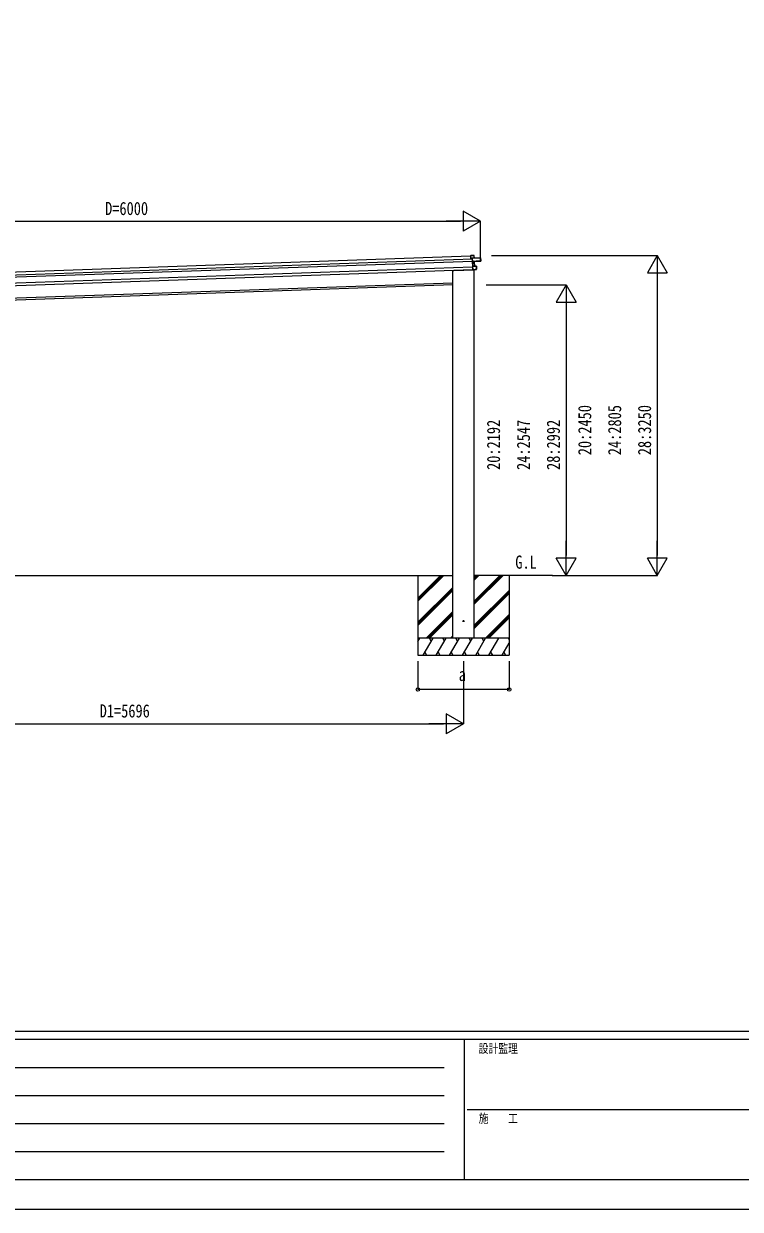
# Model space of a CAD drawing. Units: millimetres, scale not verified. Extents: x -14718 to 14718, y -10395 to 10395.
# Drawn here: x -8430 to -2143, y -10395 to 0 of the extents above; entities that cross this region are included whole.
import ezdxf
from ezdxf.enums import TextEntityAlignment as Align

# ---------------------------------------------------------------- set-up
doc = ezdxf.new("R2010")
doc.units = ezdxf.units.MM
doc.header["$LTSCALE"] = 50
for name, color, linetype in [('0-2_USER1', 3, 'Continuous'), ('0-4_YKK_13', 4, 'Continuous'), ('0-5_YKK_A1', 4, 'Continuous'), ('0-6_YKK_D', 6, 'Continuous'), ('0-7_YKK_ZWAK', 7, 'Continuous')]:
    doc.layers.add(name, color=color, linetype=linetype)
doc.styles.add('ＭＳ ゴシック', font='')
doc.styles.get('ＭＳ ゴシック').set_extended_font_data('MS Gothic')

msp = doc.modelspace()

# ---------------------------------------------------------------- linework, layer by layer
at = {"layer": '0-4_YKK_13'}
for p, q in [((-4509.74, -2033.3), (-4508.94, -2032.44)), ((-4509.74, -2033.3), (-4508.85, -2058.78)), ((-4508.85, -2058.78), (-4507.9, -2058.75)), ((-4507.9, -2058.75), (-4508.81, -2032.76)), ((-4480.29, -2031.27), (-4508.77, -2032.26)), ((-4494.36, -2058.27), (-4507.9, -2058.75)), ((-4493.98, -2055.55), (-4494.43, -2056.04)), ((-4494.43, -2056.04), (-4494.41, -2056.77)), ((-4494.41, -2056.77), (-4493.61, -2055.92)), ((-4494.41, -2056.77), (-4493.45, -2084.15)), ((-4492.48, -2085.02), (-4493.48, -2056.24)), ((-4421.49, -2053.23), (-4493.24, -2055.73)), ((-4480.24, -2031.77), (-4479.77, -2031.75)), ((-4478.97, -2054.73), (-4479.77, -2031.75)), ((-4479.44, -2054.75), (-4478.97, -2054.73)), ((-4420.67, -2075.71), (-4428.2, -2075.98)), ((-4428.09, -2078.99), (-4428.2, -2075.98)), ((-4420.97, -2053.71), (-4421.44, -2053.73)), ((-4420.2, -2075.7), (-4420.97, -2053.71)), ((-4420.67, -2075.71), (-4420.2, -2075.7)), ((-4420.57, -2078.64), (-4420.5, -2080.74)), ((-4420.12, -2078.12), (-4420.2, -2075.7)), ((-4420.04, -2080.22), (-4420.12, -2078.12)), ((-4665.52, -2161.02), (-4665.07, -2162.63)), ((-4475.03, -2159.87), (-4660.08, -2166.29)), ((-4492.48, -2085.02), (-4493.45, -2084.15)), ((-4493.45, -2084.15), (-4493.36, -2086.75)), ((-4492.39, -2087.62), (-4493.36, -2086.75)), ((-4493.36, -2086.75), (-4491.97, -2126.68)), ((-4492.39, -2087.6), (-4492.48, -2085.02)), ((-4477.84, -2086.24), (-4492.39, -2087.6)), ((-4492.39, -2087.62), (-4491.92, -2088.06)), ((-4491.07, -2125.21), (-4492.39, -2087.62)), ((-4491.19, -2125.85), (-4491.97, -2126.68)), ((-4491.97, -2126.68), (-4490.88, -2157.76)), ((-4491.92, -2088.06), (-4477.82, -2086.74)), ((-4476.46, -2125.59), (-4491.07, -2125.21)), ((-4490.92, -2125.57), (-4491.06, -2125.71)), ((-4458.92, -2126.55), (-4491.06, -2125.71)), ((-4489.92, -2158.17), (-4491.04, -2126.21)), ((-4490.05, -2158.54), (-4490.88, -2157.76)), ((-4465.43, -2155.81), (-4489.92, -2158.17)), ((-4477.82, -2086.74), (-4476.46, -2125.59)), ((-4475.99, -2125.63), (-4477.35, -2086.68)), ((-4477.02, -2086.18), (-4420.5, -2080.74)), ((-4476.39, -2157.37), (-4476.03, -2159.91)), ((-4475.39, -2157.27), (-4475.03, -2159.87)), ((-4458.01, -2152.56), (-4465.54, -2152.83)), ((-4465.43, -2155.81), (-4465.54, -2152.83)), ((-4465.42, -2156.31), (-4457.91, -2155.59)), ((-4458.9, -2127.05), (-4458.43, -2127.03)), ((-4457.54, -2152.55), (-4458.43, -2127.03)), ((-4458.01, -2152.56), (-4457.54, -2152.55)), ((-4457.45, -2155.07), (-4457.54, -2152.55))]:
    msp.add_line(p, q, dxfattribs=at)
for points in [[(-4508.77, -2032.26), (-4508.78, -2032.27), (-4508.82, -2032.31), (-4508.87, -2032.36), (-4508.94, -2032.44)], [(-4508.81, -2032.76), (-4480.24, -2031.77), (-4479.44, -2054.75), (-4493.28, -2055.23)], [(-4493.48, -2056.24), (-4421.44, -2053.73), (-4420.67, -2075.71)], [(-4428.09, -2078.99), (-4492.48, -2085.02), (-4492.48, -2085.02)], [(-4428.09, -2078.99), (-4428.08, -2079.36), (-4420.57, -2078.64)], [(-4491.06, -2125.71), (-4491.07, -2125.72), (-4491.09, -2125.75), (-4491.13, -2125.79), (-4491.19, -2125.85)], [(-4491.04, -2126.21), (-4458.9, -2127.05), (-4458.01, -2152.56)], [(-4490.05, -2158.54), (-4489.99, -2158.59), (-4489.94, -2158.64), (-4489.92, -2158.66), (-4489.91, -2158.67)], [(-4489.91, -2158.67), (-4465.42, -2156.31), (-4465.43, -2155.81)], [(-4477.41, -2086.69), (-4477.38, -2086.69), (-4477.36, -2086.69), (-4477.35, -2086.68)], [(-4477.02, -2086.18), (-4477.03, -2086.18), (-4477.03, -2086.18)], [(-4476.46, -2125.59), (-4476.37, -2125.6), (-4476.28, -2125.61), (-4476.2, -2125.62), (-4476.13, -2125.62), (-4476.07, -2125.63), (-4476.03, -2125.63), (-4476, -2125.63), (-4475.99, -2125.63)]]:
    msp.add_lwpolyline(points, dxfattribs=at)
msp.add_circle((-4571.77, -5237.5), 5, dxfattribs=at)
for centre, radius, start, end in [((-4493.25, -2056.23), 1, 92, 137), ((-4491.78, -2053.39), 3.08, 224.50749, 234.22646), ((-4487.1, -2061.95), 8.88, 136.94482, 137.18495), ((-4493.22, -2056.23), 0.5, 92, 137), ((-4491.21, -2055.29), 2.08, 178.55929, 192.42625), ((-4482.31, -2031.71), 2.07, 358.55048, 12.44867), ((-4480.27, -2031.77), 0.5, 2, 92), ((-4477.36, -2054.8), 2.08, 178.55929, 192.42625), ((-4478.47, -2054.72), 0.5, 182, 272), ((-4421.47, -2053.73), 0.5, 2, 92), ((-4423.51, -2053.67), 2.08, 358.55929, 12.42625), ((-4660.25, -2161.3), 5, 195.5, 272), ((-4475.56, -2086.41), 2.28, 175.72193, 188.26437), ((-4476.93, -2086.66), 0.483, 101.4924, 184.59913), ((-4476.85, -2086.67), 0.5, 95.5, 182), ((-4474.4, -2125.77), 2.07, 175.06677, 188.93323), ((-4475.49, -2125.62), 0.5, 182, 268.5), ((-4458.93, -2127.05), 0.5, 2, 88.5), ((-4460.96, -2126.87), 2.07, 355.06602, 8.93398), ((-4457.95, -2155.09), 0.5, 275.5, 2), ((-4420.54, -2080.24), 0.5, 275.5, 2)]:
    msp.add_arc(centre, radius, start, end, dxfattribs=at)
for centre, major_axis, ratio, start_param, end_param in [((-4509.28, -2032.78), (-0.017, 0.5), 0.944124, 4.71238898, 5.42585015), ((-4493.95, -2056.26), (-0.017, 0.5), 0.944124, 4.71238898, 5.42585015), ((-4420.62, -2078.14), (0.017, -0.5), 0.999045, 0.06102831, 1.57079633), ((-4491.9, -2088.06), (0.488, -0.456), 0.023136, 3.16478273, 4.68830004), ((-4491.51, -2126.2), (-0.196, 0.467), 0.921944, 4.3224851, 5.1060198), ((-4490.6, -2125.22), (-0.196, 0.467), 0.921944, 1.18089244, 1.96442714), ((-4490.39, -2158.22), (0.163, 0.48), 0.921944, 4.31875817, 5.10229286), ((-4477.9, -2086.29), (0.997, 0.096), 0.043579, 0.51190197, 1.5070393), ((-4477.85, -2086.78), (0.498, 0.079), 0.086186, 0.49147269, 1.49908743), ((-4477.9, -2086.29), (0.997, 0.096), 0.043579, 0.50900782, 0.51190197)]:
    msp.add_ellipse(centre, major_axis=major_axis, ratio=ratio, start_param=start_param, end_param=end_param, dxfattribs=at)
at = {"layer": '0-5_YKK_A1'}
for p, q in [((-10351.82, -2265.53), (-4494.26, -2060.98)), ((-10338.2, -2240.04), (-4509.62, -2036.5)), ((-10351.12, -2285.52), (-4493.56, -2080.97)), ((-10349.38, -2335.49), (-4491.82, -2130.94)), ((-10348.54, -2359.48), (-4490.98, -2154.93)), ((-4665.52, -5387.5), (-4665.52, -2161.02)), ((-4477.52, -5387.5), (-4477.52, -2159.96)), ((-10173.43, -2462.93), (-4665.52, -2270.59)), ((-4665.52, -2290.6), (-10173.43, -2482.94)), ((-10173.68, -4837.94), (-4665.52, -4837.51)), ((-4971.52, -4837.5), (-4971.52, -5537.5)), ((-4971.52, -5064.13), (-4744.88, -4837.5)), ((-4971.52, -5035.85), (-4773.17, -4837.5)), ((-4971.52, -5049.99), (-4759.08, -4837.56)), ((-4477.52, -4878.5), (-4436.52, -4837.5)), ((-4477.52, -4864.36), (-4450.66, -4837.5)), ((-4477.52, -4850.21), (-4464.8, -4837.5)), ((-4477.52, -5090.63), (-4224.42, -4837.54)), ((-4477.52, -5076.49), (-4238.57, -4837.54)), ((-4477.52, -5062.35), (-4252.71, -4837.54)), ((-3789.81, -4837.56), (-4477.52, -4837.56)), ((-4171.52, -4837.5), (-4171.52, -5537.5)), ((-4971.52, -5247.98), (-4665.52, -4941.98)), ((-4971.52, -5262.12), (-4665.52, -4956.12)), ((-4971.52, -5276.26), (-4665.52, -4970.26)), ((-4477.52, -5274.48), (-4171.52, -4968.48)), ((-4477.52, -5288.62), (-4171.52, -4982.62)), ((-4477.52, -5302.76), (-4171.52, -4996.76)), ((-4898.91, -5387.5), (-4665.52, -5154.11)), ((-4884.77, -5387.5), (-4665.52, -5168.25)), ((-4870.62, -5387.5), (-4665.52, -5182.4)), ((-4378.41, -5387.5), (-4171.52, -5180.61)), ((-4364.27, -5387.5), (-4171.52, -5194.75)), ((-4350.12, -5387.5), (-4171.52, -5208.89)), ((-4171.52, -5387.5), (-4971.52, -5387.5)), ((-4971.52, -5416.44), (-4954.81, -5387.5)), ((-4925.94, -5537.5), (-4839.34, -5387.5)), ((-4854.34, -5413.48), (-4869.34, -5387.5)), ((-4810.47, -5537.5), (-4723.87, -5387.5)), ((-4738.87, -5413.48), (-4753.87, -5387.5)), ((-4695, -5537.5), (-4608.4, -5387.5)), ((-4686.77, -5387.5), (-4665.52, -5366.24)), ((-4623.4, -5413.48), (-4638.4, -5387.5)), ((-4579.53, -5537.5), (-4492.93, -5387.5)), ((-4507.93, -5413.48), (-4522.93, -5387.5)), ((-4464.06, -5537.5), (-4377.46, -5387.5)), ((-4392.46, -5413.48), (-4407.46, -5387.5)), ((-4348.59, -5537.5), (-4261.99, -5387.5)), ((-4171.52, -5396.16), (-4176.52, -5387.5)), ((-4969.81, -5413.48), (-4971.52, -5410.52)), ((-4233.12, -5537.5), (-4171.52, -5430.8)), ((-4971.52, -5537.5), (-4171.52, -5537.5)), ((-4910.94, -5511.52), (-4895.94, -5537.5)), ((-4795.47, -5511.52), (-4780.47, -5537.5)), ((-4680, -5511.52), (-4665, -5537.5)), ((-4564.53, -5511.52), (-4549.53, -5537.5)), ((-4449.06, -5511.52), (-4434.06, -5537.5)), ((-4333.59, -5511.52), (-4318.59, -5537.5)), ((-4218.12, -5511.52), (-4203.12, -5537.5))]:
    msp.add_line(p, q, dxfattribs=at)
at = {"layer": '0-6_YKK_D'}
for p, q in [((-4422.28, -1732.19), (-4573.84, -1644.69)), ((-4573.84, -1644.69), (-4573.84, -1819.69)), ((-10247.28, -1732.19), (-4597.28, -1732.19)), ((-4422.28, -1732.19), (-4725.39, -1732.19)), ((-4422.28, -1732.19), (-4573.84, -1819.69)), ((-4422.28, -2076.69), (-4422.28, -1731.19)), ((-4326.4, -2032.19), (-2870.52, -2032.19)), ((-2871.52, -2032.19), (-2959.02, -2183.75)), ((-2871.52, -2032.19), (-2784.02, -2183.75)), ((-2871.52, -2032.19), (-2871.52, -2335.3)), ((-2959.02, -2183.75), (-2784.02, -2183.75)), ((-2871.52, -2207.19), (-2871.52, -4662.56)), ((-4372.55, -2290.6), (-3670.52, -2290.6)), ((-3671.52, -2290.6), (-3759.02, -2442.15)), ((-3671.52, -2290.6), (-3584.02, -2442.15)), ((-3671.52, -2290.6), (-3671.52, -2593.71)), ((-3759.02, -2442.15), (-3584.02, -2442.15)), ((-3671.52, -2465.6), (-3671.52, -4662.56)), ((-3671.52, -4837.56), (-3671.52, -4534.45)), ((-2871.52, -4837.56), (-2871.52, -4534.45)), ((-3671.52, -4837.56), (-3759.02, -4686)), ((-3584.02, -4686), (-3759.02, -4686)), ((-3671.52, -4837.56), (-3584.02, -4686)), ((-2871.52, -4837.56), (-2959.02, -4686)), ((-2784.02, -4686), (-2959.02, -4686)), ((-2871.52, -4837.56), (-2784.02, -4686)), ((-3792.53, -4837.56), (-3670.52, -4837.56)), ((-3788.81, -4837.56), (-2870.52, -4837.56)), ((-4971.52, -5588.94), (-4971.52, -5838.5)), ((-4571.52, -5587.88), (-4571.52, -6138.5)), ((-4171.52, -5588.5), (-4171.52, -5838.5)), ((-4171.52, -5837.5), (-4971.52, -5837.5)), ((-4571.52, -6137.5), (-4723.07, -6050)), ((-4723.07, -6050), (-4723.07, -6225)), ((-10092.43, -6137.5), (-4746.52, -6137.5)), ((-4571.52, -6137.5), (-4874.63, -6137.5)), ((-4571.52, -6137.5), (-4723.07, -6225))]:
    msp.add_line(p, q, dxfattribs=at)
for centre in [(-4971.52, -5837.5), (-4171.52, -5837.5)]:
    msp.add_circle(centre, 14.88, dxfattribs=at)
at = {"layer": '0-7_YKK_ZWAK'}
for p, q in [((13632.57, -8837.5), (-13667.43, -8837.5)), ((-4567.43, -8907.5), (-13667.43, -8907.5)), ((-4567.43, -8907.5), (-4567.43, -10132.5)), ((-17.43, -8907.5), (-4567.43, -8907.5)), ((-13518.68, -9152.5), (-4742.43, -9152.5)), ((-13518.68, -9397.5), (-4742.43, -9397.5)), ((-4541.18, -9520), (-17.43, -9520)), ((-13518.68, -9642.5), (-4742.43, -9642.5)), ((-13518.68, -9887.5), (-4742.43, -9887.5)), ((-13667.43, -10132.5), (-4567.43, -10132.5)), ((-4567.43, -10132.5), (-17.43, -10132.5))]:
    msp.add_line(p, q, dxfattribs=at)
msp.add_lwpolyline([(-14717.5, -10395), (14717.5, -10395), (14717.5, 10395), (-14717.5, 10395)], close=True, dxfattribs=at)

# ---------------------------------------------------------------- texts
at = {"layer": '0-2_USER1', "style": 'ＭＳ ゴシック', "width": 0.8}
msp.add_text('G.L', height=115.5, dxfattribs=at).set_placement((-4117.28, -4812.94), align=Align.BOTTOM_LEFT)
at = {"layer": '0-6_YKK_D', "style": 'ＭＳ ゴシック', "width": 0.8}
for s, p in [('D=6000', (-7716.28, -1712.19)), ('a', (-4613.52, -5797.5)), ('D1=5696', (-7763.87, -6117.5))]:
    msp.add_text(s, height=115.5, dxfattribs=at).set_placement(p, align=Align.BOTTOM_LEFT)
for s, p in [('20:2450', (-3416.52, -3783.48)), ('24:2805', (-3154.02, -3783.48)), ('28:3250', (-2891.52, -3783.48)), ('20:2192', (-4216.52, -3912.68)), ('24:2547', (-3954.02, -3912.68)), ('28:2992', (-3691.52, -3912.68))]:
    msp.add_text(s, height=115.5, rotation=90, dxfattribs=at).set_placement(p, align=Align.BOTTOM_LEFT)
at = {"layer": '0-7_YKK_ZWAK', "style": 'ＭＳ ゴシック', "width": 0.8}
for s, p in [('設計監理', (-4439.1, -9047.5)), ('施\u3000\u3000工', (-4439.1, -9660))]:
    msp.add_text(s, height=76.98, dxfattribs=at).set_placement(p, align=Align.BOTTOM_LEFT)

doc.saveas('drawing.dxf')
